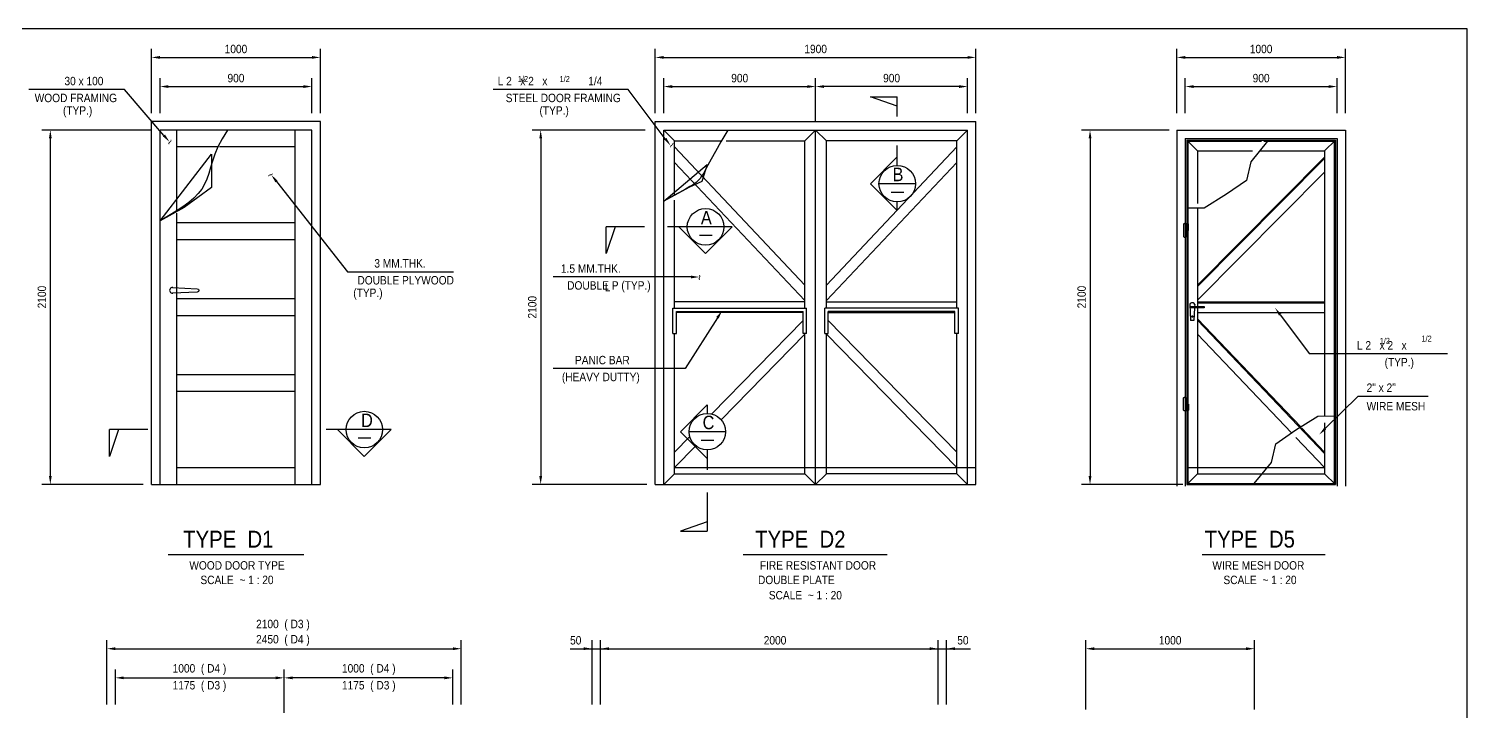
# Model space of a CAD drawing. Extents: x 300 to 83919, y 300 to 58945.
# Drawn here: x 41035 to 83652, y 38723 to 58945 of the extents above; entities that cross this region are included whole.
import ezdxf
from ezdxf.enums import TextEntityAlignment as Align

# ---------------------------------------------------------------- set-up
doc = ezdxf.new("R2010")
doc.units = 0
doc.header["$LTSCALE"] = 1000
doc.linetypes.add('HIDDEN', pattern=[0])
doc.linetypes.add('PHANTOM', pattern=[0])
doc.layers.get('0').update_dxf_attribs({"linetype": 'CONTINUOUS'})
for name, color, linetype in [('BEAM', 7, 'CONTINUOUS'), ('DIM', 2, 'CONTINUOUS'), ('FORM', 1, 'CONTINUOUS'), ('GRATE', 4, 'CONTINUOUS')]:
    doc.layers.add(name, color=color, linetype=linetype)

msp = doc.modelspace()

# ---------------------------------------------------------------- linework, layer by layer
at = {"color": 0}
for p, q in [((49673, 56194), (44673, 56194)), ((44673, 45444), (44673, 56194)), ((44923, 45444), (44923, 55944)), ((49423, 55944), (44923, 55944)), ((45423, 53551), (45423, 55944)), ((49423, 45444), (49423, 55944)), ((49673, 45444), (49673, 56194)), ((59598, 45444), (59598, 56194)), ((59598, 56194), (69098, 56194)), ((59848, 45444), (59848, 55944)), ((59848, 55944), (68848, 55944)), ((60166, 55626), (59848, 55944)), ((64348, 45444), (64348, 55944)), ((68848, 45444), (68848, 55944)), ((69098, 45444), (69098, 56194)), ((46640, 55444), (45423, 55444)), ((60166, 54013), (60166, 55626)), ((60166, 55626), (61561, 55626)), ((75663, 51352), (79428, 55144)), ((75663, 50902), (79428, 54693)), ((60121, 50669), (64076, 50669)), ((60121, 49919), (60121, 50669)), ((60221, 50569), (63976, 50569)), ((60221, 49919), (60221, 50569)), ((63976, 49919), (63976, 50569)), ((64076, 49919), (64076, 50669)), ((68576, 50669), (64621, 50669)), ((64621, 49919), (64621, 50669)), ((68476, 50569), (64721, 50569)), ((64721, 49919), (64721, 50569)), ((68476, 49919), (68476, 50569)), ((68576, 49919), (68576, 50669)), ((78718, 47149), (75663, 50352)), ((60121, 49919), (60221, 49919)), ((64076, 49919), (63976, 49919)), ((64621, 49919), (64721, 49919)), ((68576, 49919), (68476, 49919)), ((78448, 46972), (75663, 49892)), ((60166, 45944), (69098, 45944)), ((75346, 45944), (79428, 45944)), ((44673, 45444), (49673, 45444)), ((59598, 45444), (69098, 45444)), ((75346, 45444), (79746, 45444))]:
    msp.add_line(p, q, dxfattribs=at)
at = {"color": 0, "linetype": 'HIDDEN'}
for p, q in [((48923, 45444), (48923, 55944)), ((64031, 55626), (64348, 55944)), ((64666, 55626), (64348, 55944)), ((68531, 55626), (68848, 55944)), ((48923, 55444), (46688, 55444)), ((64031, 51352), (60166, 55444)), ((61693, 55626), (64031, 55626)), ((64031, 50669), (64031, 55626)), ((64666, 50669), (64666, 55626)), ((68531, 55626), (64666, 55626)), ((64666, 51352), (68531, 55444)), ((68531, 50669), (68531, 55626)), ((64031, 50890), (60166, 54981)), ((64666, 50890), (68531, 54981)), ((75663, 51307), (79428, 55099)), ((60166, 50669), (60166, 53868)), ((45423, 45444), (45423, 53477)), ((48923, 53194), (45423, 53194)), ((48923, 52694), (45423, 52694)), ((48923, 50944), (45423, 50944)), ((64031, 50852), (60166, 50852)), ((64666, 50852), (68531, 50852)), ((48923, 50444), (45423, 50444)), ((63976, 50535), (60221, 50535)), ((61274, 47532), (63976, 50297)), ((64721, 50535), (68476, 50535)), ((68531, 46398), (64721, 50297)), ((79428, 46357), (75663, 50306)), ((60166, 45761), (60166, 49919)), ((61550, 47360), (64031, 49899)), ((64031, 45761), (64031, 49899)), ((64666, 45761), (64666, 49919)), ((68531, 45944), (64666, 49899)), ((68531, 45761), (68531, 49919)), ((48923, 48694), (45423, 48694)), ((48923, 48194), (45423, 48194)), ((79428, 46403), (78743, 47122)), ((60166, 46398), (60616, 46859)), ((60166, 45944), (60794, 46587)), ((79428, 45943), (78578, 46835)), ((45423, 45944), (48923, 45944)), ((60166, 45761), (59848, 45444)), ((60166, 45761), (64031, 45761)), ((64031, 45761), (64348, 45444)), ((64666, 45761), (64348, 45444)), ((68531, 45761), (64666, 45761)), ((68531, 45761), (68848, 45444))]:
    msp.add_line(p, q, dxfattribs=at)
at = {"color": 0}
msp.add_lwpolyline([(61748, 55944), (61748, 55944), (61543, 55596), (61380, 55312), (61253, 55084), (61156, 54905), (61080, 54765), (61021, 54657), (60970, 54574), (60922, 54506), (60869, 54447), (60806, 54390), (60725, 54332), (60621, 54267), (60488, 54190), (60319, 54096), (60108, 53981), (59848, 53840), (61137, 54923), (60971, 54423), (60610, 54256), (59848, 53840)], dxfattribs=at)
msp.add_lwpolyline([(45291, 51279), (46027, 51244, -1), (46027, 51144), (45291, 51109)], format="xyb", dxfattribs=at)
msp.add_arc((45291, 51194), 85, 82.9043, 277.0957, dxfattribs=at)
at = {"layer": 'BEAM', "color": 0, "linetype": 'PHANTOM'}
for p, q in [((75046, 55944), (75046, 45394)), ((75046, 55944), (80046, 55944)), ((80046, 55944), (80046, 45394)), ((75296, 55694), (75296, 45394)), ((75296, 55694), (79796, 55694)), ((79796, 55694), (79796, 45394))]:
    msp.add_line(p, q, dxfattribs=at)
at = {"layer": 'BEAM', "color": 0}
for p, q in [((75346, 55644), (75346, 45444)), ((75663, 55326), (75346, 55644)), ((75346, 55644), (79746, 55644)), ((79428, 55326), (79746, 55644)), ((79746, 55644), (79746, 45444)), ((77503, 55326), (79428, 55326)), ((79428, 55326), (79428, 47471)), ((75663, 53630), (75663, 45761)), ((75430, 50771), (75454, 50299)), ((75530, 50821), (75480, 50821)), ((75580, 50771), (75577, 50716)), ((75663, 50852), (79428, 50852)), ((75555, 50299), (75454, 50299)), ((75575, 50672), (75555, 50299)), ((75663, 50535), (79428, 50535)), ((75663, 45761), (75346, 45444)), ((75663, 45761), (79428, 45761)), ((79428, 45761), (79746, 45444))]:
    msp.add_line(p, q, dxfattribs=at)
at = {"layer": 'BEAM', "color": 0, "linetype": 'HIDDEN'}
for p, q in [((75378, 55612), (75378, 45475)), ((75378, 55612), (77553, 55612)), ((77630, 55612), (79714, 55612)), ((79714, 55612), (79714, 45475)), ((75663, 55326), (77286, 55326)), ((75663, 55326), (75663, 53771)), ((75663, 50821), (79428, 50821)), ((79428, 47271), (79428, 45761)), ((75378, 45475), (79714, 45475))]:
    msp.add_line(p, q, dxfattribs=at)
at = {"layer": 'BEAM', "color": 0}
for points in [[(75246, 53141), (75246, 52801, 0.414214), (75276, 52771), (75291, 52771, 0.414214), (75321, 52801), (75321, 53141, 0.414214), (75291, 53171), (75276, 53171, 0.414214)], [(75458, 50706, -0.414214), (75468, 50716), (75859, 50716), (75859, 50672), (75468, 50672, -0.414214), (75458, 50682)], [(75246, 47655), (75246, 47995, -0.414214), (75276, 48025), (75291, 48025, -0.414214), (75321, 47995), (75321, 47655, -0.414214), (75291, 47625), (75276, 47625, -0.414214)]]:
    msp.add_lwpolyline(points, format="xyb", close=True, dxfattribs=at)
for points in [[(75321, 52971), (75396, 52971), (75396, 53141, 0.414214), (75366, 53171), (75351, 53171, 0.414214), (75321, 53141, 0.414214)], [(75321, 47825), (75396, 47825), (75396, 47655, -0.414214), (75366, 47625), (75351, 47625, -0.414214), (75321, 47655, -0.414214)]]:
    msp.add_lwpolyline(points, format="xyb", dxfattribs=at)
msp.add_circle((75505, 50419), 23.2, dxfattribs=at)
for centre, start, end in [((75480, 50771), 90, 180), ((75530, 50771), 0, 90)]:
    msp.add_arc(centre, 50, start, end, dxfattribs=at)
at = {"layer": 'DIM', "color": 0}
for p, q in [((44673, 56444), (44673, 58346)), ((44923, 58096), (49423, 58096)), ((49673, 56444), (49673, 58346)), ((59598, 56444), (59598, 58346)), ((59848, 58096), (68848, 58096)), ((69098, 56444), (69098, 58346)), ((75046, 56444), (75046, 58346)), ((75296, 58096), (79796, 58096)), ((80046, 56444), (80046, 58346)), ((43870, 57146), (41041, 57146)), ((45040, 55785), (43870, 57146)), ((44923, 56444), (44923, 57483)), ((45173, 57233), (49173, 57233)), ((49423, 56444), (49423, 57483)), ((58795, 57146), (54792, 57146)), ((59894, 55688), (58795, 57146)), ((59848, 56444), (59848, 57483)), ((60098, 57233), (64098, 57233)), ((64348, 56194), (64348, 57483)), ((68598, 57233), (64598, 57233)), ((68848, 56444), (68848, 57483)), ((75296, 56444), (75296, 57483)), ((75546, 57233), (79546, 57233)), ((79796, 56444), (79796, 57483)), ((65973, 56925), (66766, 56925)), ((66766, 56655), (65973, 56925)), ((66766, 56343), (66766, 56925)), ((44673, 55944), (41423, 55944)), ((59298, 55944), (55951, 55944)), ((74823, 55944), (72227, 55944)), ((41673, 55694), (41673, 45694)), ((56201, 55694), (56201, 45694)), ((66766, 54898), (66766, 55487)), ((72477, 55694), (72477, 45694)), ((66766, 55148), (65973, 54355)), ((48375, 54419), (50477, 51744)), ((66766, 53563), (65973, 54355)), ((67308, 54355), (66223, 54355)), ((66960, 54098), (66581, 54098)), ((66766, 53563), (66766, 53813)), ((58142, 52283), (58142, 53076)), ((58412, 53076), (58142, 52283)), ((59281, 53076), (58142, 53076)), ((61879, 53076), (59955, 53076)), ((60294, 53076), (61087, 52283)), ((61879, 53076), (61087, 52283)), ((61281, 52819), (60902, 52819)), ((50477, 51744), (53615, 51744)), ((60650, 51590), (56568, 51590)), ((61442, 50383), (60478, 48878)), ((78110, 50471), (78976, 49316)), ((83063, 49316), (78976, 49316)), ((60478, 48878), (56568, 48878)), ((61138, 47799), (60345, 47007)), ((61138, 47799), (61138, 47549)), ((79445, 47097), (80421, 48060)), ((80421, 48060), (82496, 48060)), ((44564, 47068), (43424, 47068)), ((43424, 46275), (43424, 47068)), ((43694, 47068), (43424, 46275)), ((51769, 47068), (49844, 47068)), ((50183, 47068), (50976, 46275)), ((51769, 47068), (50976, 46275)), ((61138, 46214), (60345, 47007)), ((61680, 47007), (60596, 47007)), ((51170, 46811), (50791, 46811)), ((61333, 46749), (60953, 46749)), ((61138, 46464), (61138, 45874)), ((44423, 45444), (41423, 45444)), ((59348, 45444), (55951, 45444)), ((61138, 45201), (61138, 44062)), ((75227, 45444), (72227, 45444)), ((61138, 44331), (60345, 44062)), ((60345, 44062), (61138, 44062)), ((45166, 43371), (49181, 43371)), ((62202, 43371), (66468, 43371)), ((75800, 43371), (79440, 43371)), ((43350, 38923), (43350, 40826)), ((43600, 40576), (53600, 40576)), ((53850, 38923), (53850, 40826)), ((57070, 40576), (68939, 40576)), ((57726, 38923), (57726, 40826)), ((57976, 38923), (57976, 40826)), ((67976, 38923), (67976, 40826)), ((68226, 38923), (68226, 40826)), ((72351, 38773), (72351, 40826)), ((72601, 40576), (77101, 40576)), ((77351, 38773), (77351, 40826)), ((43600, 38923), (43600, 39963)), ((43850, 39713), (48350, 39713)), ((48600, 38673), (48600, 39963)), ((53350, 39713), (48850, 39713)), ((53600, 38923), (53600, 39963))]:
    msp.add_line(p, q, dxfattribs=at)
msp.add_lwpolyline([(46919, 55944), (46919, 55944), (46762, 55686), (46641, 55447), (46549, 55226), (46478, 55021), (46420, 54832), (46367, 54656), (46310, 54492), (46243, 54339), (46159, 54196), (46054, 54060), (45927, 53928), (45778, 53799), (45604, 53670), (45405, 53539), (45178, 53403), (44923, 53259), (46444, 55229), (46444, 54237), (45642, 53653), (44923, 53259)], dxfattribs=at)
for centre in [(66766, 54355), (61087, 53076), (50976, 47068), (61138, 47007)]:
    msp.add_circle(centre, 542, dxfattribs=at)
for points in [[(44923, 58138), (44923, 58055), (44673, 58096)], [(49423, 58138), (49423, 58055), (49673, 58096)], [(59848, 58138), (59848, 58055), (59598, 58096)], [(68848, 58138), (68848, 58055), (69098, 58096)], [(75296, 58138), (75296, 58055), (75046, 58096)], [(79796, 58138), (79796, 58055), (80046, 58096)], [(45173, 57274), (45173, 57191), (44923, 57233)], [(49173, 57274), (49173, 57191), (49423, 57233)], [(60098, 57274), (60098, 57191), (59848, 57233)], [(64098, 57274), (64098, 57191), (64348, 57233)], [(64598, 57274), (64598, 57191), (64348, 57233)], [(68598, 57274), (68598, 57191), (68848, 57233)], [(75546, 57274), (75546, 57191), (75296, 57233)], [(79546, 57274), (79546, 57191), (79796, 57233)], [(41632, 55694), (41715, 55694), (41673, 55944)], [(56160, 55694), (56243, 55694), (56201, 55944)], [(72435, 55694), (72519, 55694), (72477, 55944)], [(45071, 55812), (45008, 55758), (45203, 55595)], [(59927, 55713), (59860, 55663), (60044, 55489)], [(48408, 54445), (48342, 54394), (48221, 54616)], [(60650, 51632), (60650, 51548), (60900, 51590)], [(61406, 50406), (61477, 50361), (61576, 50594)], [(78076, 50446), (78143, 50496), (77959, 50671)], [(79474, 47067), (79415, 47126), (79266, 46921)], [(41632, 45694), (41715, 45694), (41673, 45444)], [(56160, 45694), (56243, 45694), (56201, 45444)], [(72435, 45694), (72519, 45694), (72477, 45444)], [(43600, 40618), (43600, 40534), (43350, 40576)], [(53600, 40618), (53600, 40534), (53850, 40576)], [(57476, 40618), (57476, 40534), (57726, 40576)], [(58226, 40618), (58226, 40534), (57976, 40576)], [(67726, 40618), (67726, 40534), (67976, 40576)], [(68476, 40618), (68476, 40534), (68226, 40576)], [(72601, 40618), (72601, 40534), (72351, 40576)], [(77101, 40618), (77101, 40534), (77351, 40576)], [(43850, 39754), (43850, 39671), (43600, 39713)], [(48350, 39754), (48350, 39671), (48600, 39713)], [(48850, 39754), (48850, 39671), (48600, 39713)], [(53350, 39754), (53350, 39671), (53600, 39713)]]:
    msp.add_solid(points, dxfattribs=at)
at = {"layer": 'FORM', "color": 0}
for p, q in [((83652, 58945), (300, 58945)), ((83652, 300), (83652, 58945))]:
    msp.add_line(p, q, dxfattribs=at)
at = {"layer": 'GRATE', "color": 0}
for points in [[(77736, 55612), (77241, 55004), (77109, 54454), (76520, 54044), (75862, 53634), (75378, 53626)], [(77344, 45475), (77851, 46098), (77983, 46647), (78572, 47058), (79230, 47468), (79714, 47476)]]:
    msp.add_lwpolyline(points, dxfattribs=at)

# ---------------------------------------------------------------- texts
at = {"layer": 'DIM', "color": 0, "width": 0.9}
for s, p in [('1000', (47173, 58346)), ('1900', (64348, 58346)), ('1000', (77546, 58346)), ('900', (47173, 57483)), ('900', (62098, 57483)), ('900', (66598, 57483)), ('900', (77546, 57483)), ('1000', (74851, 40826))]:
    msp.add_text(s, height=250, dxfattribs=at).set_placement(p, align=Align.MIDDLE_CENTER)
for s, height, p in [('1/2', 175, (55525, 57458)), ('1/2', 175, (56762, 57458)), ('1/4', 250, (57611, 57396)), ('L 2   x 2   x', 250, (54928, 57396)), ('L 2   x 2   x', 250, (80386, 49566)), ('1/2', 175, (81060, 49699)), ('1/2', 175, (82297, 49765)), ('2" x 2"', 250, (80671, 48310))]:
    msp.add_text(s, height=height, dxfattribs=at).set_placement(p, align=Align.MIDDLE_LEFT)
for s, p in [('30 x 100', (43246, 57396)), ('WOOD FRAMING', (43650, 56896)), ('STEEL DOOR FRAMING', (58575, 56896)), ('(TYP.)', (42917, 56523)), ('(TYP.)', (57035, 56523)), ('3 MM.THK.', (52794, 51994)), ('DOUBLE PLYWOOD', (53631, 51494)), ('1.5 MM.THK.', (58573, 51840)), ('(TYP.)', (51518, 51121)), ('DOUBLE P (TYP.)', (59460, 51340)), ('L', (58266, 51292)), ('PANIC BAR', (58839, 49128)), ('(TYP.)', (82074, 49066)), ('(HEAVY DUTTY)', (59137, 48628))]:
    msp.add_text(s, height=250, dxfattribs=at).set_placement(p, align=Align.MIDDLE_RIGHT)
for rotation, p in [(240, (45157, 55726)), (240, (60025, 55633)), (30, (48181, 54468)), (90, (61027, 51486))]:
    msp.add_text('~', height=250, rotation=rotation, dxfattribs=at).set_placement(p)
for s, height, p in [('B', 400, (66627, 54429)), ('A', 400, (60948, 53150)), ('D', 400, (50881, 47142)), ('C', 400, (60999, 47080)), ('TYPE  D1', 500, (45609, 43572)), ('TYPE  D2', 500, (62557, 43572)), ('TYPE  D5', 500, (75872, 43572))]:
    msp.add_text(s, height=height, dxfattribs=at).set_placement(p)
for p in [(41423, 50995), (72227, 50995), (55951, 50694)]:
    msp.add_text('2100', height=250, rotation=90, dxfattribs=at).set_placement(p, align=Align.MIDDLE)
msp.add_text('WIRE MESH', height=250, rotation=360, dxfattribs=at).set_placement((80671, 47762), align=Align.MIDDLE_LEFT)
for s, p in [('WOOD DOOR TYPE', (47204, 43045)), ('FIRE RESISTANT DOOR', (64417, 43045)), ('WIRE MESH DOOR', (77464, 43045)), ('SCALE  ~ 1 : 20', (47204, 42615)), ('DOUBLE PLATE', (63777, 42615)), ('SCALE  ~ 1 : 20', (77513, 42615)), ('SCALE  ~ 1 : 20', (64043, 42162)), ('2100  ( D3 )', (48565, 41278)), ('2450  ( D4 )', (48565, 40826)), ('50', (57240, 40826)), ('2000', (63145, 40826)), ('50', (68711, 40826)), ('1000  ( D4 )', (46092, 39963)), ('1000  ( D4 )', (51108, 39963)), ('1175  ( D3 )', (46092, 39463)), ('1175  ( D3 )', (51108, 39463))]:
    msp.add_text(s, height=250, dxfattribs=at).set_placement(p, align=Align.MIDDLE)

doc.saveas('drawing.dxf')
